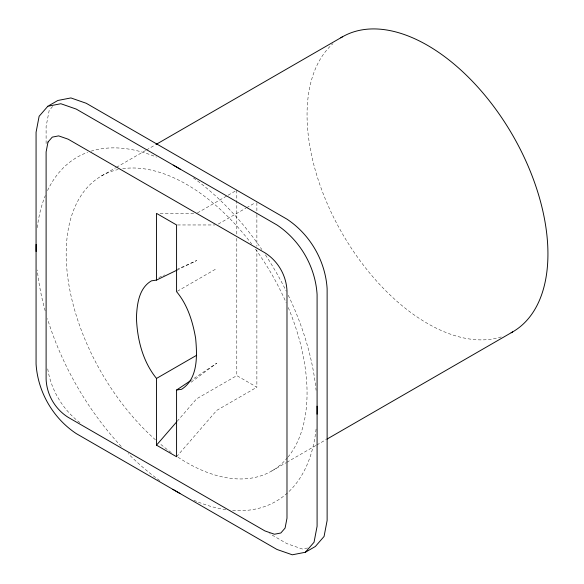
<?xml version="1.0" encoding="UTF-8"?>
<svg xmlns="http://www.w3.org/2000/svg" width="584" height="584" viewBox="0 0 584 584"><rect width="100%" height="100%" fill="white"/><g stroke="black" fill="none" stroke-linecap="round" stroke-linejoin="round"><path stroke-width="0.44" stroke-dasharray="2.92 2.19" d="M177.171 421.298L196.655 398.799L236.797 375.621L256.872 387.214L256.872 249.959M176.58 456.746L216.73 410.391L256.872 387.214M52.648 106.478L49.165 110.485L46.107 126.458L46.107 143.73M191.114 382.228L216.73 363.219L191.727 379.907M101.455 175.966L115.668 167.761M116.464 167.301L145.679 150.431M146.475 149.978L155.162 144.963M197.443 212.919L227.351 195.655M228.14 195.195L235.228 191.107M218.299 224.059L245.849 208.152M246.638 207.692L255.296 202.699M177.368 291.233L216.73 268.509M271.779 470.974L285.992 462.769M286.788 462.316L316.002 445.446M316.798 444.986L326.273 439.518M176.988 270.122L196.655 260.552L177.77 269.027M158.877 277.51L164.63 274.925M307.556 547.996L302.344 549.004L286.985 543.668L269.662 533.666M160.155 213.372L193.917 213.379M177.492 224.964L214.905 224.964M79.971 422.699C62.488 409.588 50.304 388.776 47.494 367.102M256.872 202.699L256.872 213.605M256.872 214.511L256.872 246.324M236.797 190.194L236.797 234.739M236.797 238.374L236.797 375.621M501.24 336.932A170.324 98.338 60 0 1 341.947 232.906A170.324 98.338 60 0 1 332.953 43.669M287.525 457.652A170.324 98.338 60 0 1 177.127 456.63M171.265 452.542A170.324 98.338 60 0 1 159.688 443.468M155.446 439.803A170.324 98.338 60 0 1 67.948 278.678A170.324 98.338 60 0 1 118.158 169.528M122.698 168.703A170.324 98.338 60 0 1 251.748 244.097M255.5 249.164A170.324 98.338 60 0 1 286.145 302.622M288.27 307.571A170.324 98.338 60 0 1 288.116 456.936M287.386 493.005A198.713 114.727 60 0 1 230.352 510.212M225.826 509.657A198.713 114.727 60 0 1 197.421 501.751M196.589 501.415A198.713 114.727 60 0 1 192.421 499.627M159.709 480.603A198.713 114.727 60 0 1 128.13 453.593M121.26 446.468A198.713 114.727 60 0 1 47.421 318.572M45.158 310.79A198.713 114.727 60 0 1 37.274 270.012M37.274 227.658A198.713 114.727 60 0 1 45.326 195.574M47.523 190.596A198.713 114.727 60 0 1 87.636 152.315M91.046 151.161A198.713 114.727 60 0 1 156.578 157.118M193.45 177.93A198.713 114.727 60 0 1 261.858 249.558M265.428 254.865A198.713 114.727 60 0 1 286.255 291.161M288.255 295.263A198.713 114.727 60 0 1 316.075 390.316M316.097 429.065A198.713 114.727 60 0 1 288.058 492.392"/><path stroke-width="0.88" d="M190.975 380.418L176.58 390.024L176.58 456.746L156.505 445.154L176.58 421.976M47.83 106.259L39.128 116.274L36.069 132.254L36.069 364.036C37.814 391.842 53.005 418.159 76.219 433.569L276.947 549.456L292.307 554.8L305.33 552.274L315.367 546.478L324.069 536.462L327.128 520.483L327.128 288.7C325.39 260.895 310.199 234.578 286.985 219.168L86.257 103.28L70.89 97.937L57.867 100.47L47.83 106.259L60.853 103.733L76.219 109.077L276.947 224.964C300.161 240.374 315.353 266.691 317.09 294.497L317.09 526.279L314.039 542.259L305.33 552.274M155.95 144.503L342.326 36.901M156.505 445.154L156.505 378.439L196.655 355.262M327.062 439.059L512.657 331.909M156.505 378.439C142.715 361.496 137.16 339.173 136.437 317.674C136.984 304.417 138.802 288.16 151.49 280.831L156.505 280.094L176.988 270.122M176.58 390.024L181.602 389.294C198.224 378.651 197.231 355.583 195.625 338.245C192.757 321.653 187.566 304.775 176.58 291.686L176.58 224.964L156.505 213.372L156.505 280.094M340.822 37.799A170.324 98.338 60 0 1 512.657 135.232A170.324 98.338 60 0 1 511.117 332.763M179.894 493.385A198.713 114.727 60 0 1 172.93 489.356M36.099 251.529A198.713 114.727 60 0 1 36.113 244.338M173.266 165.148A198.713 114.727 60 0 1 180.23 169.178M317.046 406.15A198.713 114.727 60 0 1 317.054 414.195M47.998 142.029L46.107 151.92L46.107 379.133C46.713 394.609 55.064 409.07 68.16 417.326L264.932 530.936L274.443 534.236L280.824 533.002L285.087 528.089L286.985 518.205L286.985 290.985C286.379 275.517 278.028 261.055 264.932 252.792L68.16 139.189L58.648 135.882L52.268 137.123L47.998 142.029"/></g></svg>
